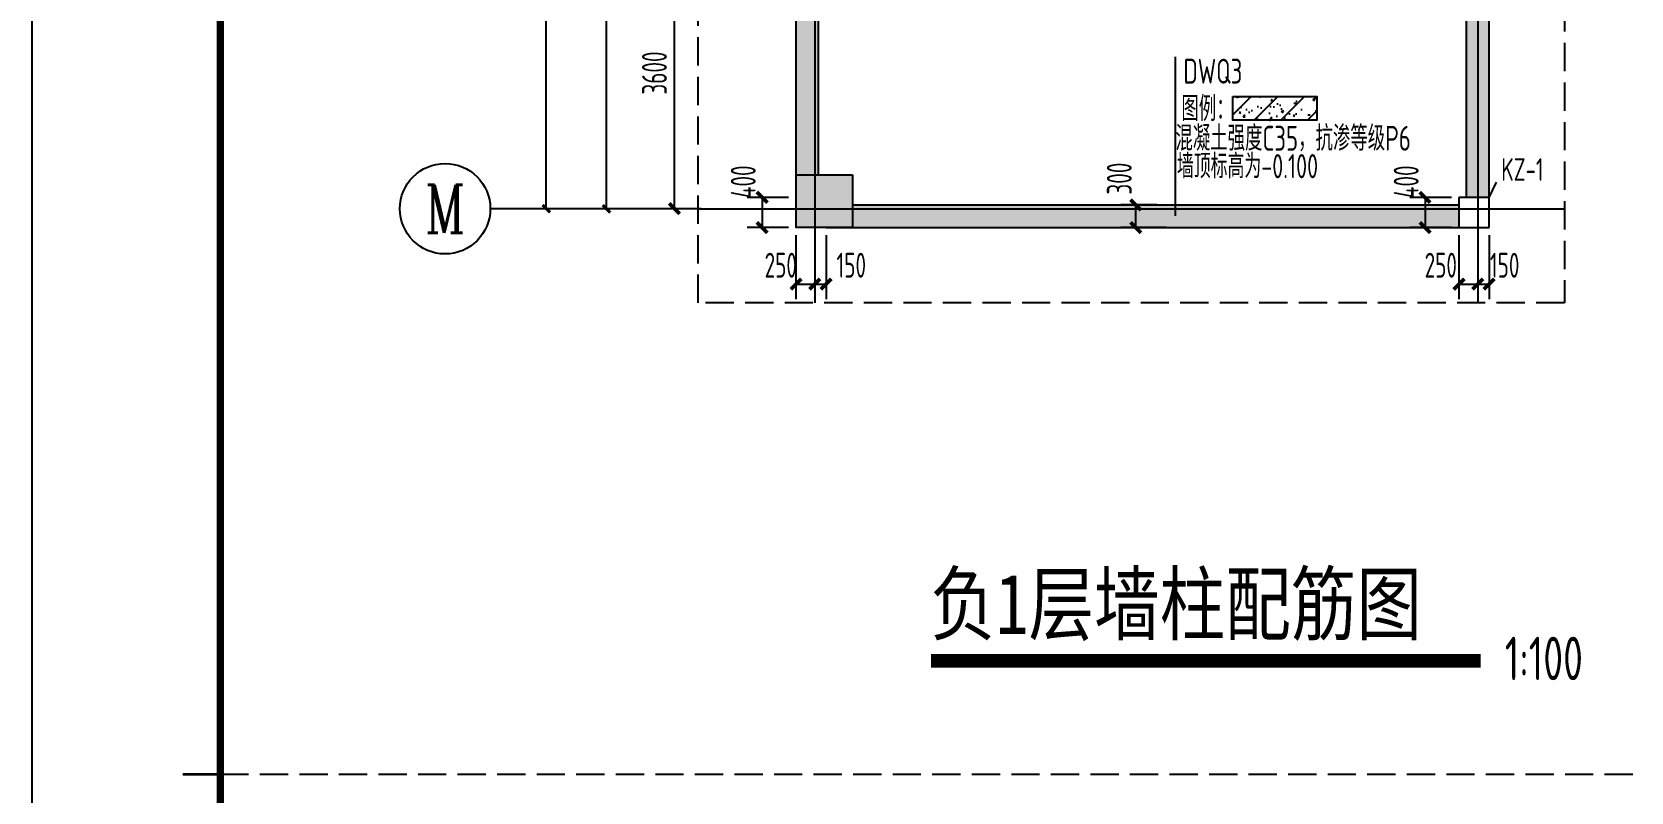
# Model space of a CAD drawing. Extents: x 899043 to 2598688, y -137197 to 211789.
# Drawn here: x 2377800 to 2399025, y 99000 to 109084 of the extents above; entities that cross this region are included whole.
import ezdxf
from ezdxf.enums import TextEntityAlignment as Align

# ---------------------------------------------------------------- set-up
doc = ezdxf.new("R2010")
doc.units = 0
doc.header["$LTSCALE"] = 1500
doc.header["$MEASUREMENT"] = 0
doc.linetypes.add('7', pattern=[120.000008, -30.000002, 60.000004, -30.000002])
doc.linetypes.add('DASH', pattern=[0.35, 0.25, -0.1])
for name, color, linetype in [('00-tk', 151, 'Continuous'), ('AXIS', 3, 'Continuous'), ('AXIS_TEXT', 7, 'Continuous'), ('BASE', 7, 'Continuous'), ('DIM', 3, 'Continuous'), ('DOTE', 1, 'Continuous'), ('HATCH', 254, 'Continuous'), ('PUB_TEXT', 7, 'Continuous'), ('S_CONCWALL', 3, 'Continuous'), ('TEXT', 7, 'Continuous'), ('WELD_TEXT', 7, 'Continuous'), ('柱', 255, 'Continuous'), ('柱虚线', 54, '7'), ('柱集中标注', 2, 'Continuous'), ('砼墙', 3, 'Continuous'), ('说明图2', 6, 'Continuous')]:
    doc.layers.add(name, color=color, linetype=linetype)
doc.layers.add('10', color=7, linetype='Continuous', lineweight=35)
doc.styles.add('_TCH_AXIS', font='COMPLEX', dxfattribs={"bigfont": 'GBCBIG'})
doc.styles.add('_TCH_DIM_T3', font='SIMPLEX', dxfattribs={"width": 0.705882, "bigfont": 'GBCBIG'})
doc.styles.add('COMPLEX', font='COMPLEX')
doc.styles.add('H330', font='Tssdeng.shx', dxfattribs={"width": 0.65, "height": 330, "bigfont": 'tssdchn.shx'})
doc.styles.add('TSSD_Dimension', font='Tssdeng.shx', dxfattribs={"width": 0.7, "bigfont": 'hztxt.shx'})
doc.styles.add('仿宋体', font='', dxfattribs={"width": 0.8})
doc.styles.get('仿宋体').set_extended_font_data('SimSun')
doc.dimstyles.new('_TCH_ARCH&&100', dxfattribs={"dimtxt": 297.5, "dimasz": 100, "dimexe": 250, "dimexo": 300, "dimgap": 126.25, "dimtad": 1, "dimdec": 0, "dimzin": 0, "dimdsep": 46, "dimtxsty": '_TCH_DIM_T3', "dimblk": 'ARCHTICK', "dimcen": 0.09, "dimclrt": 7, "dimazin": 2, "dimtfac": 1, "dimtdec": 0, "dimtix": 1, "dimtmove": 2, "dimatfit": 3, "dimfxl": 0, "dimtolj": 1, "dimtzin": 0, "dimarcsym": 0})
doc.dimstyles.new('H100', dxfattribs={"dimscale": 100, "dimtxt": 3.3, "dimasz": 0.01, "dimexe": 2, "dimexo": 1, "dimgap": 1, "dimtad": 1, "dimdec": 0, "dimrnd": 1, "dimzin": 0, "dimdsep": 46, "dimtxsty": 'H330', "dimblk1": 'YGDIM', "dimblk2": 'YGDIM', "dimsah": 1, "dimcen": -2, "dimdle": 1, "dimclrt": 7, "dimadec": 0, "dimazin": 0, "dimtfac": 1, "dimtdec": 0, "dimtix": 1, "dimtmove": 2, "dimatfit": 3, "dimldrblk": 'YGDIM', "dimfxl": 0, "dimtvp": 1, "dimtolj": 1, "dimtzin": 0, "dimlwe": 25, "dimarcsym": 0})

# ---------------------------------------------------------------- blocks, each defined once
blk = doc.blocks.new('YGDIM')
at = {"color": 0, "linetype": 'ByBlock', "const_width": 50}
blk.add_lwpolyline([(-70, -70), (70, 70)], dxfattribs=at)
blk = doc.blocks.new('*D2001')
at = {"layer": 'Defpoints', "color": 0, "linetype": 'Continuous', "ltscale": 50}
for p in [(2386327, 110339), (2386901, 110339), (2386783, 106739)]:
    blk.add_point(p, dxfattribs=at)
at = {"layer": 'DIM', "color": 0, "linetype": 'Continuous', "lineweight": 25, "ltscale": 50}
for p, q in [((2386801, 110339), (2386127, 110339)), ((2386683, 106739), (2386127, 106739))]:
    blk.add_line(p, q, dxfattribs=at)
at = {"layer": 'DIM', "color": 0, "linetype": 'Continuous', "lineweight": -2, "ltscale": 50}
blk.add_line((2386327, 106740), (2386327, 110338), dxfattribs=at)
for p, rotation in [((2386327, 110339), 90), ((2386327, 106739), 270)]:
    blk.add_blockref('YGDIM', p, dxfattribs=dict(at, rotation=rotation))
at = {"layer": 'DIM', "color": 7, "linetype": 'Continuous', "ltscale": 50, "insert": (2386062, 108539), "char_height": 330, "attachment_point": 5, "rotation": 90, "style": 'H330'}
blk.add_mtext('\\A1;3600', dxfattribs=at)
blk = doc.blocks.new('*D2035')
at = {"layer": 'Defpoints', "color": 0, "linetype": 'Continuous', "ltscale": 50}
for p in [(2387941, 106489), (2388191, 106489), (2388191, 105739)]:
    blk.add_point(p, dxfattribs=at)
at = {"layer": 'DIM', "color": 0, "linetype": 'Continuous', "lineweight": 25, "ltscale": 50}
for p, q in [((2387941, 106389), (2387941, 105539)), ((2388191, 106389), (2388191, 105539))]:
    blk.add_line(p, q, dxfattribs=at)
at = {"layer": 'DIM', "color": 0, "linetype": 'Continuous', "lineweight": -2, "ltscale": 50}
blk.add_line((2387942, 105739), (2388190, 105739), dxfattribs=at)
at = {"layer": 'DIM', "color": 0, "linetype": 'Continuous', "lineweight": -2, "ltscale": 50, "rotation": 180}
blk.add_blockref('YGDIM', (2387941, 105739), dxfattribs=at)
at = {"layer": 'DIM', "color": 0, "linetype": 'Continuous', "lineweight": -2, "ltscale": 50}
blk.add_blockref('YGDIM', (2388191, 105739), dxfattribs=at)
at = {"layer": 'DIM', "color": 7, "linetype": 'Continuous', "ltscale": 50, "insert": (2387739, 105989), "char_height": 330, "attachment_point": 5, "style": 'H330'}
blk.add_mtext('\\A1;250', dxfattribs=at)
blk = doc.blocks.new('*D2036')
at = {"layer": 'Defpoints', "color": 0, "linetype": 'Continuous', "ltscale": 50}
for p in [(2388191, 106489), (2388341, 106489), (2388341, 105739)]:
    blk.add_point(p, dxfattribs=at)
at = {"layer": 'DIM', "color": 0, "linetype": 'Continuous', "lineweight": 25, "ltscale": 50}
for p, q in [((2388191, 106389), (2388191, 105539)), ((2388341, 106389), (2388341, 105539))]:
    blk.add_line(p, q, dxfattribs=at)
at = {"layer": 'DIM', "color": 0, "linetype": 'Continuous', "lineweight": -2, "ltscale": 50}
for p, q in [((2388190, 105739), (2388189, 105739)), ((2388191, 105739), (2388341, 105739)), ((2388342, 105739), (2388343, 105739))]:
    blk.add_line(p, q, dxfattribs=at)
blk.add_blockref('YGDIM', (2388191, 105739), dxfattribs=at)
at = {"layer": 'DIM', "color": 0, "linetype": 'Continuous', "lineweight": -2, "ltscale": 50, "rotation": 180}
blk.add_blockref('YGDIM', (2388341, 105739), dxfattribs=at)
at = {"layer": 'DIM', "color": 7, "linetype": 'Continuous', "ltscale": 50, "insert": (2388675, 105989), "char_height": 330, "attachment_point": 5, "style": 'H330'}
blk.add_mtext('\\A1;150', dxfattribs=at)
blk = doc.blocks.new('*D2037')
at = {"layer": 'Defpoints', "color": 0, "linetype": 'Continuous', "ltscale": 50}
for p in [(2387941, 106889), (2387491, 106489), (2387941, 106489)]:
    blk.add_point(p, dxfattribs=at)
at = {"layer": 'DIM', "color": 0, "linetype": 'Continuous', "lineweight": 25, "ltscale": 50}
for p, q in [((2387841, 106889), (2387291, 106889)), ((2387841, 106489), (2387291, 106489))]:
    blk.add_line(p, q, dxfattribs=at)
at = {"layer": 'DIM', "color": 0, "linetype": 'Continuous', "lineweight": -2, "ltscale": 50}
blk.add_line((2387491, 106888), (2387491, 106490), dxfattribs=at)
for p, rotation in [((2387491, 106889), 90), ((2387491, 106489), 270)]:
    blk.add_blockref('YGDIM', p, dxfattribs=dict(at, rotation=rotation))
at = {"layer": 'DIM', "color": 7, "linetype": 'Continuous', "ltscale": 50, "insert": (2387241, 107096), "char_height": 330, "attachment_point": 5, "rotation": 90, "style": 'H330'}
blk.add_mtext('\\A1;400', dxfattribs=at)
blk = doc.blocks.new('*D2038')
at = {"layer": 'Defpoints', "color": 0, "linetype": 'Continuous', "ltscale": 50}
for p in [(2396741, 106489), (2396991, 106489), (2396991, 105739)]:
    blk.add_point(p, dxfattribs=at)
at = {"layer": 'DIM', "color": 0, "linetype": 'Continuous', "lineweight": 25, "ltscale": 50}
for p, q in [((2396741, 106389), (2396741, 105539)), ((2396991, 106389), (2396991, 105539))]:
    blk.add_line(p, q, dxfattribs=at)
at = {"layer": 'DIM', "color": 0, "linetype": 'Continuous', "lineweight": -2, "ltscale": 50}
blk.add_line((2396742, 105739), (2396990, 105739), dxfattribs=at)
at = {"layer": 'DIM', "color": 0, "linetype": 'Continuous', "lineweight": -2, "ltscale": 50, "rotation": 180}
blk.add_blockref('YGDIM', (2396741, 105739), dxfattribs=at)
at = {"layer": 'DIM', "color": 0, "linetype": 'Continuous', "lineweight": -2, "ltscale": 50}
blk.add_blockref('YGDIM', (2396991, 105739), dxfattribs=at)
at = {"layer": 'DIM', "color": 7, "linetype": 'Continuous', "ltscale": 50, "insert": (2396500, 105989), "char_height": 330, "attachment_point": 5, "style": 'H330'}
blk.add_mtext('\\A1;250', dxfattribs=at)
blk = doc.blocks.new('*D2039')
at = {"layer": 'Defpoints', "color": 0, "linetype": 'Continuous', "ltscale": 50}
for p in [(2396991, 106489), (2397141, 106489), (2397141, 105739)]:
    blk.add_point(p, dxfattribs=at)
at = {"layer": 'DIM', "color": 0, "linetype": 'Continuous', "lineweight": 25, "ltscale": 50}
for p, q in [((2396991, 106389), (2396991, 105539)), ((2397141, 106389), (2397141, 105539))]:
    blk.add_line(p, q, dxfattribs=at)
at = {"layer": 'DIM', "color": 0, "linetype": 'Continuous', "lineweight": -2, "ltscale": 50}
for p, q in [((2396990, 105739), (2396989, 105739)), ((2396991, 105739), (2397141, 105739)), ((2397142, 105739), (2397143, 105739))]:
    blk.add_line(p, q, dxfattribs=at)
blk.add_blockref('YGDIM', (2396991, 105739), dxfattribs=at)
at = {"layer": 'DIM', "color": 0, "linetype": 'Continuous', "lineweight": -2, "ltscale": 50, "rotation": 180}
blk.add_blockref('YGDIM', (2397141, 105739), dxfattribs=at)
at = {"layer": 'DIM', "color": 7, "linetype": 'Continuous', "ltscale": 50, "insert": (2397348, 105989), "char_height": 330, "attachment_point": 5, "style": 'H330'}
blk.add_mtext('\\A1;150', dxfattribs=at)
blk = doc.blocks.new('*D2040')
at = {"layer": 'Defpoints', "color": 0, "linetype": 'Continuous', "ltscale": 50}
for p in [(2396741, 106889), (2396291, 106489), (2396741, 106489)]:
    blk.add_point(p, dxfattribs=at)
at = {"layer": 'DIM', "color": 0, "linetype": 'Continuous', "lineweight": 25, "ltscale": 50}
for p, q in [((2396641, 106889), (2396091, 106889)), ((2396641, 106489), (2396091, 106489))]:
    blk.add_line(p, q, dxfattribs=at)
at = {"layer": 'DIM', "color": 0, "linetype": 'Continuous', "lineweight": -2, "ltscale": 50}
blk.add_line((2396291, 106888), (2396291, 106490), dxfattribs=at)
for p, rotation in [((2396291, 106889), 90), ((2396291, 106489), 270)]:
    blk.add_blockref('YGDIM', p, dxfattribs=dict(at, rotation=rotation))
at = {"layer": 'DIM', "color": 7, "linetype": 'Continuous', "ltscale": 50, "insert": (2396041, 107096), "char_height": 330, "attachment_point": 5, "rotation": 90, "style": 'H330'}
blk.add_mtext('\\A1;400', dxfattribs=at)
blk = doc.blocks.new('*D2047')
at = {"layer": 'Defpoints', "color": 0, "linetype": 'Continuous', "ltscale": 50}
for p in [(2392451, 106789), (2392831, 106789), (2392957, 106489)]:
    blk.add_point(p, dxfattribs=at)
at = {"layer": 'DIM', "color": 0, "linetype": 'Continuous', "lineweight": 25, "ltscale": 50}
for p, q in [((2392731, 106789), (2392251, 106789)), ((2392857, 106489), (2392251, 106489))]:
    blk.add_line(p, q, dxfattribs=at)
at = {"layer": 'DIM', "color": 0, "linetype": 'Continuous', "lineweight": -2, "ltscale": 50}
blk.add_line((2392451, 106490), (2392451, 106788), dxfattribs=at)
for p, rotation in [((2392451, 106789), 90), ((2392451, 106489), 270)]:
    blk.add_blockref('YGDIM', p, dxfattribs=dict(at, rotation=rotation))
at = {"layer": 'DIM', "color": 7, "linetype": 'Continuous', "ltscale": 50, "insert": (2392233, 107138), "char_height": 330, "attachment_point": 5, "rotation": 90, "style": 'H330'}
blk.add_mtext('\\A1;300', dxfattribs=at)
blk = doc.blocks.new('_ArchTick')
at = {"color": 0, "linetype": 'ByBlock', "const_width": 0.4}
blk.add_lwpolyline([(-0.5, -0.5), (0.5, 0.5)], dxfattribs=at)
blk = doc.blocks.new('*D1934')
at = {"layer": 'AXIS', "color": 0, "lineweight": -2}
for p, q in [((2386341, 123539), (2384376, 123539)), ((2384626, 106739), (2384626, 123539)), ((2386341, 106739), (2384376, 106739))]:
    blk.add_line(p, q, dxfattribs=at)
at = {"layer": 'Defpoints', "color": 0}
for p in [(2384626, 123539), (2386641, 123539), (2386641, 106739)]:
    blk.add_point(p, dxfattribs=at)
at = {"layer": 'AXIS', "color": 0, "lineweight": -2, "xscale": 100, "yscale": 100, "zscale": 100}
for p, rotation in [((2384626, 123539), 90), ((2384626, 106739), 270)]:
    blk.add_blockref('_ArchTick', p, dxfattribs=dict(at, rotation=rotation))
at = {"layer": 'AXIS', "color": 7, "insert": (2384351, 115139), "char_height": 297.5, "attachment_point": 5, "rotation": 90, "style": '_TCH_DIM_T3'}
blk.add_mtext('\\A1;16800', dxfattribs=at)
blk = doc.blocks.new('*D1935')
at = {"layer": 'AXIS', "color": 0, "lineweight": -2}
for p, q in [((2386184, 117239), (2385176, 117239)), ((2385426, 106738), (2385426, 117239)), ((2386184, 106738), (2385176, 106738))]:
    blk.add_line(p, q, dxfattribs=at)
at = {"layer": 'Defpoints', "color": 0}
for p in [(2385426, 117239), (2386484, 117239), (2386484, 106738)]:
    blk.add_point(p, dxfattribs=at)
at = {"layer": 'AXIS', "color": 0, "lineweight": -2, "xscale": 100, "yscale": 100, "zscale": 100}
for p, rotation in [((2385426, 117239), 90), ((2385426, 106738), 270)]:
    blk.add_blockref('_ArchTick', p, dxfattribs=dict(at, rotation=rotation))
at = {"layer": 'AXIS', "color": 7, "insert": (2385151, 111989), "char_height": 297.5, "attachment_point": 5, "rotation": 90, "style": '_TCH_DIM_T3'}
blk.add_mtext('\\A1;10500', dxfattribs=at)
blk = doc.blocks.new('_AXISO')
blk.add_circle((0, 0), 0.5)
at = {"layer": 'AXIS_TEXT', "style": 'COMPLEX', "width": 1.041667}
blk.add_attdef('A', text='', height=0.56, dxfattribs=at).set_placement((-0.25, -0.28), (0.25, -0.28), align=Align.FIT)
blk = doc.blocks.new('A$C67844AE1')
at = {"layer": '00-tk'}
for p, q in [((0, 89100), (0, 0)), ((3750, 87600), (3750, 1500))]:
    blk.add_line(p, q, dxfattribs=at)
at = {"layer": '00-tk', "const_width": 150}
blk.add_lwpolyline([(3750, 87600), (124650, 87600), (124650, 1500), (3750, 1500)], close=True, dxfattribs=at)
at = {"layer": '00-tk', "const_width": 52.5}
blk.add_lwpolyline([(3750, 44550), (3000, 44550)], dxfattribs=at)

msp = doc.modelspace()

# ---------------------------------------------------------------- hatches: boundary and pattern name
at = {"layer": '10', "linetype": 'ByBlock'}
h = msp.add_hatch(dxfattribs=at)
h.set_pattern_fill('AN31C', color=253, scale=1000, style=0)
h.set_pattern_definition([(45, (1301836.66, -16657.1), (-141.421356, 141.421356), []), (50, (1301836.66, -16657.1), (717.26018, -62.75213), [75, -825]), (355, (1301836.66, -16657.1), (-138.75133, 752.19213), [60, -660]), (100.4514, (1301896.4, -16662.34), (578.5094, 689.43954), [63.7402, -701.1421]), (46.1842, (1301836.7, -16457.1), (1067.24105, -165.519), [112.5, -1237.5]), (96.6356, (1301925.6, -16470.9), (934.6627, 974.1179), [95.6103, -1051.713]), (351.1842, (1301836.7, -16457.1), (934.662, 974.1186), [90, -990]), (21, (1301936.66, -16507.1), (596.90705, -402.6189), [75, -825]), (326, (1301936.66, -16507.1), (243.31533, 725.15005), [60, -660]), (71.4514, (1301986.4, -16540.66), (840.22263, 322.5305), [63.7402, -701.1421]), (37.5, (1301836.66, -16657.1), (12.159855, 332.893854), [0, -652, 0, -670, 0, -662.5]), (7.5, (1301836.66, -16657.1), (263.06954, 394.41171), [0, -382, 0, -637, 0, -252.5]), (327.5, (1301613.66, -16657.1), (533.822436, -22.55487), [0, -250, 0, -780, 0, -1035]), (317.5, (1301513.66, -16657.1), (583.18617, 100.10498), [0, -325, 0, -518, 0, -735])])
h.paths.add_polyline_path([(2388691.3, 123838.9), (2388691.3, 123238.9), (2387941.3, 123238.9), (2387941.3, 123838.9)])
h.paths.add_polyline_path([(2388691.3, 115438.9), (2388691.3, 114838.9), (2387941.3, 114838.9), (2387941.3, 115438.9)])
h.paths.add_polyline_path([(2388691.3, 107188.9), (2388691.3, 106488.9), (2387941.3, 106488.9), (2387941.3, 107188.9)])
at = {"layer": 'HATCH', "linetype": 'Continuous', "ltscale": 50}
h = msp.add_hatch(dxfattribs=at)
h.set_pattern_fill('钢筋混凝土', color=256, scale=50, style=0, pattern_type=2)
h.set_pattern_definition([(45, (-64099712.07, -184253906.23), (-176.7766953, 176.7766953), []), (50, (-64099712.07, -184253906.23), (358.6300913, -31.3760675), [37.5, -412.5]), (355, (-64099712.07, -184253906.23), (-69.3756668, 376.09606685), [30, -330]), (100.4514, (-64099682.2, -184253908.84), (289.25469086, 344.719771), [31.870095, -350.571056]), (46.1842, (-64099712.07, -184253806.23), (533.6205243, -82.7595072), [56.25, -618.75]), (96.6356, (-64099667.6, -184253813.13), (467.3313528, 487.0589355), [47.805144, -525.8565]), (351.1842, (-64099712.07, -184253806.23), (467.3309726, 487.0593005), [45, -495]), (21, (-64099662.07, -184253831.23), (298.45352606, -201.30944533), [37.5, -412.5]), (326, (-64099662.07, -184253831.23), (121.65766596, 362.5750225), [30, -330]), (71.4514, (-64099637.2, -184253848), (420.1113143, 161.26524835), [31.870095, -350.571056]), (37.5, (-64099712.07, -184253906.23), (6.07992766, 166.446926916), [2.5, -326, 2.5, -335, 2.5, -331.25]), (7.5, (-64099712.07, -184253906.23), (131.53476872, 197.20585594), [2.5, -191, 2.5, -318.5, 2.5, -126.25]), (327.5, (-64099823.57, -184253906.23), (266.91121809, -11.27743587), [2.5, -125, 2.5, -390, 2.5, -517.5]), (317.5, (-64099873.57, -184253906.23), (291.59308467, 50.05249117), [2.5, -162.5, 2.5, -259, 2.5, -367.5])])
h.paths.add_polyline_path([(2388241.3, 113588.9), (2387941.3, 113588.9), (2387941.3, 110538.9), (2388241.3, 110538.9)])
h.paths.add_polyline_path([(2396841.3, 106888.9), (2397141.3, 106888.9), (2397141.3, 110138.9), (2396841.3, 110138.9)])
h.paths.add_polyline_path([(2396841.3, 110538.9), (2397141.3, 110538.9), (2397141.3, 113588.9), (2396841.3, 113588.9)])
h.paths.add_polyline_path([(2397141.3, 117038.9), (2396841.3, 117038.9), (2396841.3, 113988.9), (2397141.3, 113988.9)])
h.paths.add_polyline_path([(2397059.3, 109886.4), (2397636.8, 109886.4), (2397636.8, 109391.4), (2397059.3, 109391.4)], flags=9)
h.paths.add_polyline_path([(2397059.3, 113336.4), (2397636.8, 113336.4), (2397636.8, 112841.4), (2397059.3, 112841.4)], flags=9)
h.paths.add_polyline_path([(2397059.3, 116786.4), (2397636.8, 116786.4), (2397636.8, 116291.4), (2397059.3, 116291.4)], flags=9)
h.paths.add_polyline_path([(2388691.3, 106788.9), (2388691.3, 106488.9), (2396741.3, 106488.9), (2396741.3, 106788.9)])
h.paths.add_polyline_path([(2387941.3, 107188.9), (2388241.3, 107188.9), (2388241.3, 110138.9), (2387941.3, 110138.9)])
h.paths.add_polyline_path([(2388241.3, 114838.9), (2387941.3, 114838.9), (2387941.3, 113988.9), (2388241.3, 113988.9)])
h.paths.add_polyline_path([(2387941.3, 115438.9), (2388241.3, 115438.9), (2388241.3, 117038.9), (2387941.3, 117038.9)])
h = msp.add_hatch(dxfattribs=at)
h.set_pattern_fill('钢筋混凝土', color=256, scale=50, style=0, pattern_type=2)
h.set_pattern_definition([(45, (-64099712.07, -184254156.23), (-176.7766953, 176.7766953), []), (50, (-64099712.07, -184254156.23), (358.6300913, -31.3760675), [37.5, -412.5]), (355, (-64099712.07, -184254156.23), (-69.3756668, 376.09606685), [30, -330]), (100.4514, (-64099682.2, -184254158.84), (289.25469086, 344.719771), [31.870095, -350.571056]), (46.1842, (-64099712.07, -184254056.23), (533.6205243, -82.7595072), [56.25, -618.75]), (96.6356, (-64099667.6, -184254063.13), (467.3313528, 487.0589355), [47.805144, -525.8565]), (351.1842, (-64099712.07, -184254056.23), (467.3309726, 487.0593005), [45, -495]), (21, (-64099662.07, -184254081.23), (298.45352606, -201.30944533), [37.5, -412.5]), (326, (-64099662.07, -184254081.23), (121.65766596, 362.5750225), [30, -330]), (71.4514, (-64099637.2, -184254098), (420.1113143, 161.26524835), [31.870095, -350.571056]), (37.5, (-64099712.07, -184254156.23), (6.07992766, 166.446926916), [2.5, -326, 2.5, -335, 2.5, -331.25]), (7.5, (-64099712.07, -184254156.23), (131.53476872, 197.20585594), [2.5, -191, 2.5, -318.5, 2.5, -126.25]), (327.5, (-64099823.57, -184254156.23), (266.91121809, -11.27743587), [2.5, -125, 2.5, -390, 2.5, -517.5]), (317.5, (-64099873.57, -184254156.23), (291.59308467, 50.05249117), [2.5, -162.5, 2.5, -259, 2.5, -367.5])])
h.paths.add_polyline_path([(2394853.3, 107911.8), (2394853.3, 108226.4), (2393741.3, 108226.4), (2393741.3, 107911.8)])

# ---------------------------------------------------------------- linework, layer by layer
at = {"layer": 'AXIS'}
msp.add_line((2386524.6, 106738.9), (2383883.4, 106738.9), dxfattribs=at)
at = {"layer": 'BASE'}
msp.add_lwpolyline([(2388691.3, 107188.9), (2388691.3, 106488.9), (2387941.3, 106488.9), (2387941.3, 107188.9)], close=True, dxfattribs=at)
at = {"layer": 'DOTE'}
for p, q in [((2388191.3, 124688.9), (2388191.3, 105488.9)), ((2396991.3, 124688.9), (2396991.3, 105488.9)), ((2386641.3, 106738.9), (2398141.3, 106738.9))]:
    msp.add_line(p, q, dxfattribs=at)
at = {"layer": 'HATCH', "color": 8, "linetype": 'DASH'}
for p, q in [((2380299.5, 127935.3), (2380299.5, 70535.3)), ((2380299.5, 99235.3), (2454899.5, 99235.3))]:
    msp.add_line(p, q, dxfattribs=at)
msp.add_lwpolyline([(2386641.3, 124688.9), (2398141.3, 124688.9), (2398141.3, 105488.9), (2386641.3, 105488.9)], close=True, dxfattribs=at)
at = {"layer": 'S_CONCWALL'}
msp.add_lwpolyline([(2393741.3, 108226.4), (2394853.3, 108226.4), (2394853.3, 107911.8), (2393741.3, 107911.8)], close=True, dxfattribs=at)
at = {"layer": 'TEXT', "const_width": 180}
msp.add_lwpolyline([(2389731.6, 100741.4), (2397029.7, 100741.4)], dxfattribs=at)
at = {"layer": '柱'}
for p, q in [((2396841.3, 106888.9), (2396741.3, 106888.9)), ((2396741.3, 106888.9), (2396741.3, 106788.9)), ((2397141.3, 106488.9), (2397141.3, 106888.9)), ((2396741.3, 106488.9), (2397141.3, 106488.9))]:
    msp.add_line(p, q, dxfattribs=at)
at = {"layer": '柱虚线'}
for p, q in [((2396741.3, 106788.9), (2396741.3, 106488.9)), ((2397141.3, 106888.9), (2396841.3, 106888.9))]:
    msp.add_line(p, q, dxfattribs=at)
at = {"layer": '柱集中标注'}
msp.add_line((2397141.3, 106888.9), (2397241.3, 107088.9), dxfattribs=at)
at = {"layer": '砼墙'}
for p, q in [((2387941.3, 106888.9), (2387941.3, 110138.9)), ((2388241.3, 107188.9), (2388241.3, 110138.9)), ((2396841.3, 106888.9), (2396841.3, 110138.9)), ((2397141.3, 106888.9), (2397141.3, 110138.9)), ((2388691.3, 106788.9), (2396741.3, 106788.9)), ((2388341.3, 106488.9), (2396741.3, 106488.9))]:
    msp.add_line(p, q, dxfattribs=at)
at = {"layer": '说明图2', "color": 3}
msp.add_line((2392977.7, 106646), (2392977.7, 108753.7), dxfattribs=at)

# ---------------------------------------------------------------- block references
at = {"layer": 'AXIS'}
ref = msp.add_blockref('_AXISO', (2383283.4, 106738.9), dxfattribs=dict(at, xscale=1200, yscale=1200, zscale=1200))
ref.add_attrib('A', 'M', dxfattribs={"layer": 'AXIS_TEXT', "height": 637.8, "style": '_TCH_AXIS', "width": 0.857143}).set_placement((2383010, 106420), (2383556.7, 106420), align=Align.FIT)
at = {"layer": 'WELD_TEXT', "linetype": 'ByBlock', "xscale": 0.6666666666278616, "yscale": 0.6666666666715173, "zscale": 0.6666666666666666}
msp.add_blockref('A$C67844AE1', (2377799.5, 69535.3), dxfattribs=at)

# ---------------------------------------------------------------- texts
at = {"color": 3, "style": 'TSSD_Dimension', "width": 0.7}
msp.add_text('墙顶标高为-0.100', height=320, dxfattribs=at).set_placement((2392997.4, 107143.2))
at = {"layer": 'DIM', "style": 'TSSD_Dimension', "width": 0.7}
msp.add_text('1:100', height=576, dxfattribs=at).set_placement((2397349.9, 100310.6), align=Align.BOTTOM_LEFT)
at = {"layer": 'PUB_TEXT', "style": '仿宋体', "width": 0.8}
msp.add_text('负1层墙柱配筋图', height=797.47, dxfattribs=at).set_placement((2389723.8, 101097.5))
at = {"layer": '柱集中标注', "color": 6, "style": 'TSSD_Dimension', "width": 0.7}
msp.add_text('KZ-1', height=300, dxfattribs=at).set_placement((2397302.5, 107108.9))
at = {"layer": '说明图2', "color": 3, "style": 'TSSD_Dimension', "width": 0.7}
msp.add_text('DWQ3', height=330, dxfattribs=at).set_placement((2393083.3, 108398.8))
at = {"layer": '说明图2', "style": 'TSSD_Dimension', "width": 0.7}
for s, p in [('图例：', (2393057.3, 107900.7)), ('混凝土强度C35，抗渗等级P6', (2392977.7, 107508.4))]:
    msp.add_text(s, height=330, dxfattribs=at).set_placement(p)

# ---------------------------------------------------------------- dimensions: what is measured, and where the dimension line sits
at = {"layer": 'AXIS'}
for p1, p2, distance, picture, middle in [((2386641.3, 106738.9), (2386641.3, 123538.9), 2015.6, '*D1934', (2384350.7, 115138.9)), ((2386484.2967, 106738.4196), (2386484.2967, 117238.8969), 1058.6725, '*D1935', (2385150.6242, 111988.6582))]:
    dim = msp.add_aligned_dim(p1=p1, p2=p2, distance=distance, dimstyle='_TCH_ARCH&&100', dxfattribs=at)
    dim.commit()
    dim.dimension.update_dxf_attribs({"geometry": picture, "text_midpoint": middle})
at = {"layer": 'DIM', "linetype": 'Continuous', "ltscale": 50}
dim = msp.add_linear_dim(base=(2386326.8, 110338.9), p1=(2386783.4, 106738.9), p2=(2386900.7, 110338.9), angle=90, dimstyle='H100', dxfattribs=at)
dim.commit()
dim.dimension.update_dxf_attribs({"geometry": '*D2001', "text_midpoint": (2386061.8, 108538.9)})
for base, p1, p2, picture, middle in [((2387491.3, 106488.9), (2387941.3, 106888.9), (2387941.3, 106488.9), '*D2037', (2387241.3, 107095.6)), ((2392451.4, 106788.9), (2392956.6, 106488.9), (2392831, 106788.9), '*D2047', (2392233.3, 107138.1)), ((2396291.3, 106488.9), (2396741.3, 106888.9), (2396741.3, 106488.9), '*D2040', (2396041.3, 107095.6))]:
    dim = msp.add_linear_dim(base=base, p1=p1, p2=p2, angle=90, dimstyle='H100', dxfattribs=at)
    dim.commit()
    dim.dimension.update_dxf_attribs({"geometry": picture, "text_midpoint": middle, "dimtype": 160})
for base, p1, p2, picture, middle in [((2388191.3, 105738.9), (2387941.3, 106488.9), (2388191.3, 106488.9), '*D2035', (2387738.9, 105988.9)), ((2388341.3, 105738.9), (2388191.3, 106488.9), (2388341.3, 106488.9), '*D2036', (2388674.8, 105988.9)), ((2396991.3, 105738.9), (2396741.3, 106488.9), (2396991.3, 106488.9), '*D2038', (2396500.2, 105988.9)), ((2397141.3, 105738.9), (2396991.3, 106488.9), (2397141.3, 106488.9), '*D2039', (2397348, 105988.9))]:
    dim = msp.add_linear_dim(base=base, p1=p1, p2=p2, dimstyle='H100', dxfattribs=at)
    dim.commit()
    dim.dimension.update_dxf_attribs({"geometry": picture, "text_midpoint": middle, "dimtype": 160})

doc.saveas('drawing.dxf')
